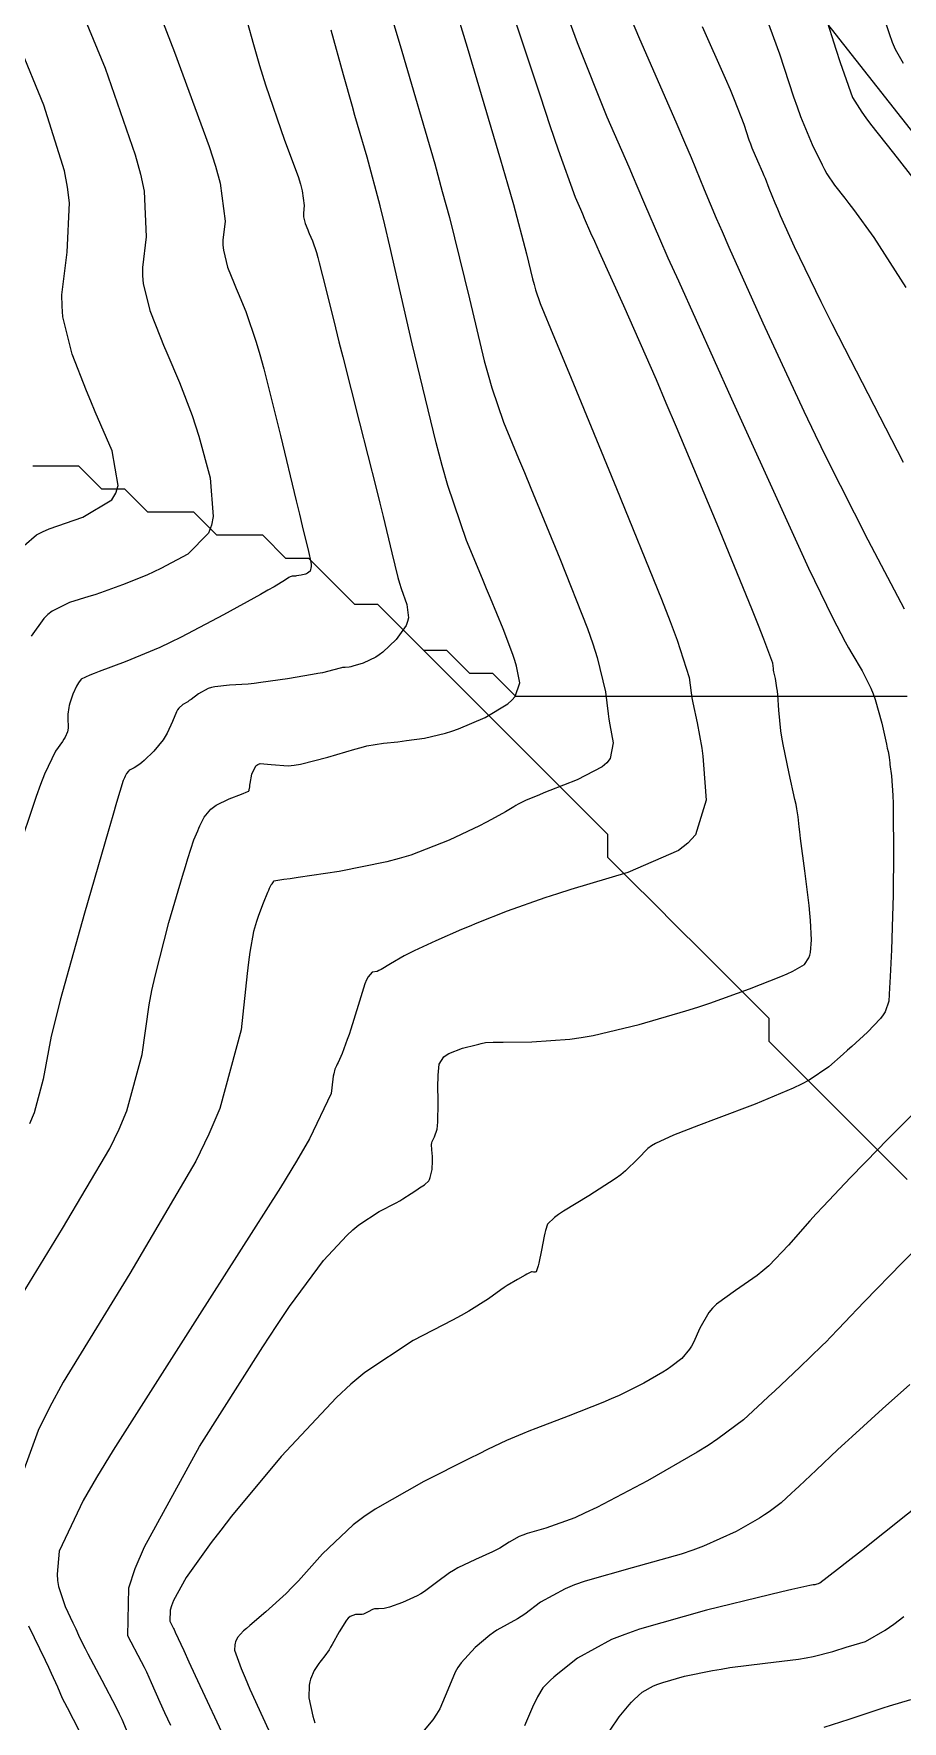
# Model space of a CAD drawing. Header units: metres. Extents: x 837117 to 838479, y 1189012 to 1191015.
# Drawn here: x 837786.1 to 837823.8, y 1189673.7 to 1189747 of the extents above; entities that cross this region are included whole.
import ezdxf

# ---------------------------------------------------------------- set-up
doc = ezdxf.new("R2010")
doc.units = ezdxf.units.M
doc.header["$LTSCALE"] = 0.3
for name, color, linetype in [('COTAS 10', 1, 'Continuous'), ('COTAS INT', 252, 'Continuous'), ('DRENAJE', 5, 'Continuous'), ('VIA2', 121, 'Continuous')]:
    doc.layers.add(name, color=color, linetype=linetype)

msp = doc.modelspace()

# ---------------------------------------------------------------- linework, layer by layer
at = {"layer": 'COTAS 10'}
for points in [[(837810.485, 1189751.325), (837812.338, 1189746.92), (837814.001, 1189743.103), (837814.337, 1189742.322), (837814.62, 1189741.662), (837815.191, 1189740.275), (837815.714, 1189739.019), (837815.967, 1189738.441), (837816.266, 1189737.763), (837817.735, 1189734.482), (837819.514, 1189730.643), (837820.008, 1189729.613), (837820.503, 1189728.597), (837822.297, 1189725.045), (837823.871, 1189722.058)], [(837785.249, 1189691.744), (837787.316, 1189695.124), (837789.365, 1189698.607), (837789.775, 1189699.453), (837790.115, 1189700.247), (837790.775, 1189702.688), (837791.083, 1189704.849), (837791.201, 1189705.467), (837791.334, 1189706.094), (837791.935, 1189708.431), (837792.524, 1189710.435), (837792.651, 1189710.853), (837792.761, 1189711.211), (837793.024, 1189712.009), (837793.189, 1189712.411), (837793.237, 1189712.519), (837793.286, 1189712.627), (837793.473, 1189713.004), (837793.756, 1189713.351), (837793.867, 1189713.439), (837793.992, 1189713.524), (837794.558, 1189713.801), (837795.086, 1189714.006), (837795.187, 1189714.045), (837795.269, 1189714.077), (837795.399, 1189714.129), (837795.403, 1189714.133), (837795.404, 1189714.137), (837795.406, 1189714.141), (837795.407, 1189714.142), (837795.41, 1189714.143), (837795.415, 1189714.15), (837795.416, 1189714.155), (837795.418, 1189714.161), (837795.424, 1189714.193), (837795.446, 1189714.321), (837795.456, 1189714.388), (837795.469, 1189714.468), (837795.532, 1189714.873), (837795.709, 1189715.236), (837795.794, 1189715.291), (837795.894, 1189715.326), (837796.385, 1189715.285), (837797.12, 1189715.231), (837797.375, 1189715.257), (837797.652, 1189715.301), (837798.836, 1189715.611), (837800.016, 1189715.962), (837800.289, 1189716.034), (837800.54, 1189716.093), (837801.256, 1189716.215), (837801.875, 1189716.278), (837802.064, 1189716.3), (837802.261, 1189716.326), (837803.039, 1189716.436), (837803.947, 1189716.65), (837804.227, 1189716.741), (837804.519, 1189716.845), (837805.674, 1189717.336), (837806.655, 1189717.92), (837806.838, 1189718.083), (837806.982, 1189718.247), (837807.179, 1189718.843), (837807.035, 1189719.567), (837806.963, 1189719.811), (837806.878, 1189720.074), (837806.458, 1189721.182), (837805.904, 1189722.519), (837805.735, 1189722.927), (837805.559, 1189723.351), (837804.864, 1189725.015), (837804.052, 1189727.403), (837803.802, 1189728.283), (837803.541, 1189729.258), (837802.508, 1189733.566), (837801.536, 1189737.808), (837801.313, 1189738.74), (837801.111, 1189739.567), (837800.549, 1189741.679), (837800.131, 1189743.096), (837800.019, 1189743.484), (837799.91, 1189743.871), (837799.528, 1189745.255), (837798.983, 1189747.185)], [(837824.475, 1189700.311), (837823.399, 1189699.24), (837823.085, 1189698.922), (837822.763, 1189698.595), (837821.542, 1189697.34), (837820.358, 1189696.092), (837820.061, 1189695.77), (837819.776, 1189695.457), (837818.854, 1189694.413), (837817.992, 1189693.514), (837817.745, 1189693.294), (837817.494, 1189693.085), (837816.556, 1189692.436), (837815.732, 1189691.839), (837815.553, 1189691.665), (837815.396, 1189691.486), (837815.003, 1189690.806), (837814.729, 1189690.173), (837814.645, 1189690.024), (837814.559, 1189689.887), (837814.22, 1189689.485), (837813.748, 1189689.122), (837813.577, 1189689.008), (837813.39, 1189688.889), (837812.57, 1189688.412), (837811.5, 1189687.88), (837811.155, 1189687.726), (837810.788, 1189687.568), (837809.288, 1189686.977), (837807.88, 1189686.444), (837807.572, 1189686.324), (837807.298, 1189686.216), (837806.605, 1189685.925), (837805.772, 1189685.523), (837805.41, 1189685.344), (837804.991, 1189685.136), (837803.007, 1189684.144), (837800.9, 1189682.942), (837800.404, 1189682.602), (837799.946, 1189682.259), (837798.608, 1189680.994), (837797.567, 1189679.825), (837797.296, 1189679.543), (837797.033, 1189679.279), (837796.145, 1189678.474), (837795.447, 1189677.886), (837795.304, 1189677.758), (837795.182, 1189677.645), (837794.92, 1189677.365), (837794.826, 1189677.17), (837794.809, 1189677.11), (837794.796, 1189677.049), (837794.784, 1189676.808), (837795.068, 1189676.017), (837795.242, 1189675.608), (837795.458, 1189675.117), (837796.58, 1189672.659)], [(837820.408, 1189673.463), (837821.484, 1189673.817), (837822.664, 1189674.209), (837822.961, 1189674.304), (837823.247, 1189674.392), (837824.174, 1189674.661)]]:
    msp.add_lwpolyline(points, dxfattribs=at)
at = {"layer": 'COTAS INT'}
for points in [[(837803.333, 1189751.578), (837804.893, 1189746.448), (837806.347, 1189741.56), (837806.649, 1189740.52), (837806.906, 1189739.615), (837807.472, 1189737.48), (837807.734, 1189736.386), (837807.801, 1189736.139), (837807.864, 1189735.916), (837808.07, 1189735.31), (837808.693, 1189733.806), (837809.019, 1189733.017), (837809.412, 1189732.066), (837811.387, 1189727.284), (837813.336, 1189722.473), (837813.713, 1189721.504), (837814.019, 1189720.691), (837814.535, 1189719.065), (837814.623, 1189718.397), (837814.659, 1189718.188), (837814.699, 1189717.969), (837814.887, 1189717.093), (837815.081, 1189716.004), (837815.125, 1189715.651), (837815.166, 1189715.277), (837815.278, 1189713.739), (837814.809, 1189712.233), (837814.483, 1189711.878), (837814.072, 1189711.55), (837811.879, 1189710.59), (837809.402, 1189709.857), (837808.812, 1189709.671), (837808.263, 1189709.493), (837806.625, 1189708.914), (837805.318, 1189708.396), (837804.978, 1189708.257), (837804.647, 1189708.119), (837803.53, 1189707.635), (837802.586, 1189707.193), (837802.364, 1189707.081), (837802.16, 1189706.974), (837801.566, 1189706.626), (837801.15, 1189706.377), (837801.058, 1189706.333), (837800.977, 1189706.299), (837800.768, 1189706.265), (837800.587, 1189706.066), (837800.523, 1189705.928), (837800.453, 1189705.753), (837800.151, 1189704.824), (837799.838, 1189703.794), (837799.76, 1189703.557), (837799.687, 1189703.341), (837799.458, 1189702.734), (837799.287, 1189702.343), (837799.251, 1189702.263), (837799.219, 1189702.196), (837799.145, 1189702.055), (837799.095, 1189701.855), (837799.078, 1189701.75), (837799.061, 1189701.624), (837798.989, 1189700.989), (837798.047, 1189699.022), (837797.481, 1189698.055), (837796.783, 1189696.906), (837793.158, 1189691.231), (837789.508, 1189685.502), (837788.794, 1189684.318), (837788.208, 1189683.309), (837787.164, 1189681.117), (837787.079, 1189680.106), (837787.098, 1189679.841), (837787.136, 1189679.582), (837787.426, 1189678.703), (837787.766, 1189678.004), (837787.835, 1189677.858), (837787.893, 1189677.734), (837788.015, 1189677.459), (837788.201, 1189677.077), (837788.299, 1189676.885), (837788.419, 1189676.655), (837789.021, 1189675.514), (837789.643, 1189674.316), (837789.775, 1189674.051), (837789.889, 1189673.814), (837790.154, 1189673.197)], [(837800.635, 1189751.037), (837802.053, 1189746.28), (837803.482, 1189741.384), (837803.814, 1189740.184), (837804.119, 1189739.051), (837804.99, 1189735.523), (837805.638, 1189732.822), (837805.801, 1189732.211), (837805.958, 1189731.66), (837806.467, 1189730.163), (837807.126, 1189728.578), (837807.377, 1189727.972), (837807.658, 1189727.293), (837808.923, 1189724.233), (837810.114, 1189721.196), (837810.35, 1189720.53), (837810.544, 1189719.94), (837810.904, 1189718.444), (837811.012, 1189717.497), (837811.047, 1189717.254), (837811.085, 1189717.019), (837811.239, 1189716.237), (837811.102, 1189715.545), (837810.956, 1189715.367), (837810.763, 1189715.194), (837809.673, 1189714.617), (837808.483, 1189714.153), (837808.227, 1189714.052), (837808.002, 1189713.962), (837807.455, 1189713.733), (837807.11, 1189713.564), (837807.013, 1189713.51), (837806.914, 1189713.455), (837806.553, 1189713.231), (837805.957, 1189712.895), (837805.71, 1189712.768), (837805.429, 1189712.627), (837804.117, 1189711.998), (837802.445, 1189711.35), (837801.936, 1189711.198), (837801.407, 1189711.057), (837799.33, 1189710.647), (837797.551, 1189710.379), (837797.211, 1189710.328), (837796.936, 1189710.286), (837796.493, 1189710.221), (837796.477, 1189710.21), (837796.472, 1189710.204), (837796.466, 1189710.196), (837796.442, 1189710.154), (837796.413, 1189710.105), (837796.404, 1189710.092), (837796.395, 1189710.08), (837796.361, 1189710.04), (837796.289, 1189709.898), (837796.256, 1189709.822), (837796.218, 1189709.73), (837796.034, 1189709.266), (837795.835, 1189708.73), (837795.787, 1189708.594), (837795.742, 1189708.462), (837795.606, 1189708.03), (837795.454, 1189707.133), (837795.4, 1189706.708), (837795.34, 1189706.207), (837795.077, 1189703.76), (837794.153, 1189700.346), (837793.677, 1189699.235), (837793.104, 1189698.051), (837790.237, 1189693.178), (837787.344, 1189688.448), (837786.755, 1189687.355), (837786.258, 1189686.356), (837785.227, 1189683.53)], [(837790.609, 1189750.284), (837792.182, 1189746.232), (837793.684, 1189742.138), (837793.954, 1189741.282), (837794.161, 1189740.547), (837794.382, 1189738.895), (837794.281, 1189738.063), (837794.285, 1189737.844), (837794.302, 1189737.631), (837794.481, 1189736.902), (837794.767, 1189736.181), (837794.852, 1189735.973), (837794.94, 1189735.762), (837795.282, 1189734.966), (837795.73, 1189733.642), (837795.886, 1189733.097), (837796.055, 1189732.475), (837796.782, 1189729.586), (837797.466, 1189726.748), (837797.608, 1189726.158), (837797.731, 1189725.654), (837798.006, 1189724.542), (837798.103, 1189724.073), (837798.114, 1189723.974), (837798.117, 1189723.889), (837798.071, 1189723.693), (837797.954, 1189723.599), (837797.913, 1189723.578), (837797.868, 1189723.56), (837797.675, 1189723.511), (837797.485, 1189723.483), (837797.442, 1189723.478), (837797.402, 1189723.473), (837797.295, 1189723.465), (837797.202, 1189723.441), (837797.172, 1189723.427), (837797.139, 1189723.409), (837797.005, 1189723.315), (837796.503, 1189723.011), (837796.238, 1189722.86), (837795.919, 1189722.679), (837794.313, 1189721.787), (837792.465, 1189720.818), (837791.993, 1189720.589), (837791.539, 1189720.378), (837790.043, 1189719.756), (837788.909, 1189719.329), (837788.682, 1189719.24), (837788.494, 1189719.163), (837788.129, 1189718.991), (837788.002, 1189718.836), (837787.964, 1189718.771), (837787.924, 1189718.695), (837787.767, 1189718.34), (837787.633, 1189717.952), (837787.606, 1189717.855), (837787.585, 1189717.763), (837787.549, 1189717.471), (837787.548, 1189717.245), (837787.549, 1189717.196), (837787.551, 1189717.152), (837787.562, 1189717.039), (837787.566, 1189716.942), (837787.563, 1189716.908), (837787.559, 1189716.871), (837787.529, 1189716.713), (837787.426, 1189716.474), (837787.375, 1189716.386), (837787.315, 1189716.289), (837787.016, 1189715.861), (837786.536, 1189714.871), (837786.36, 1189714.42), (837786.167, 1189713.892), (837785.316, 1189711.347)], [(837794.512, 1189750.518), (837795.604, 1189746.571), (837795.876, 1189745.655), (837796.135, 1189744.815), (837796.964, 1189742.42), (837797.547, 1189740.83), (837797.652, 1189740.498), (837797.732, 1189740.212), (837797.818, 1189739.571), (837797.779, 1189739.248), (837797.78, 1189739.163), (837797.787, 1189739.08), (837797.856, 1189738.797), (837797.967, 1189738.517), (837798.001, 1189738.436), (837798.035, 1189738.354), (837798.167, 1189738.045), (837798.342, 1189737.531), (837798.402, 1189737.319), (837798.468, 1189737.078), (837798.75, 1189735.955), (837799.168, 1189734.26), (837799.32, 1189733.658), (837799.487, 1189732.998), (837800.22, 1189730.131), (837800.943, 1189727.292), (837801.104, 1189726.648), (837801.248, 1189726.067), (837801.624, 1189724.481), (837801.884, 1189723.419), (837801.954, 1189723.168), (837802.023, 1189722.934), (837802.266, 1189722.246), (837802.341, 1189721.665), (837802.304, 1189721.5), (837802.243, 1189721.333), (837801.812, 1189720.714), (837801.231, 1189720.173), (837801.074, 1189720.055), (837800.919, 1189719.951), (837800.374, 1189719.69), (837799.931, 1189719.556), (837799.84, 1189719.533), (837799.762, 1189719.515), (837799.598, 1189719.499), (837799.477, 1189719.497), (837799.427, 1189719.488), (837799.37, 1189719.475), (837799.107, 1189719.397), (837798.609, 1189719.276), (837798.404, 1189719.236), (837798.17, 1189719.193), (837797.085, 1189719.011), (837795.924, 1189718.846), (837795.642, 1189718.814), (837795.378, 1189718.786), (837794.568, 1189718.735), (837793.937, 1189718.669), (837793.786, 1189718.632), (837793.645, 1189718.587), (837793.222, 1189718.358), (837792.9, 1189718.117), (837792.823, 1189718.065), (837792.752, 1189718.018), (837792.538, 1189717.901), (837792.361, 1189717.74), (837792.313, 1189717.665), (837792.264, 1189717.577), (837792.092, 1189717.152), (837791.863, 1189716.645), (837791.779, 1189716.505), (837791.686, 1189716.367), (837791.276, 1189715.87), (837790.859, 1189715.458), (837790.762, 1189715.372), (837790.674, 1189715.3), (837790.42, 1189715.141), (837790.248, 1189715.056), (837790.209, 1189715.03), (837790.176, 1189715.003), (837790.089, 1189714.897), (837790.032, 1189714.782), (837790.002, 1189714.716), (837789.952, 1189714.593), (837789.663, 1189713.634), (837789.499, 1189713.073), (837789.297, 1189712.384), (837788.264, 1189708.831), (837787.214, 1189705.056), (837787.003, 1189704.226), (837786.826, 1189703.491), (837786.474, 1189701.615), (837786.077, 1189700.149), (837785.873, 1189699.671)], [(837792.019, 1189673.535), (837791.766, 1189674.084), (837791.559, 1189674.54), (837791.182, 1189675.399), (837790.974, 1189675.859), (837790.872, 1189676.063), (837790.751, 1189676.3), (837790.156, 1189677.435), (837790.195, 1189679.518), (837790.474, 1189680.353), (837790.87, 1189681.301), (837793.268, 1189685.655), (837796.013, 1189689.989), (837796.628, 1189690.923), (837797.18, 1189691.742), (837798.649, 1189693.741), (837799.665, 1189694.827), (837799.932, 1189695.07), (837800.192, 1189695.289), (837801.077, 1189695.874), (837801.803, 1189696.25), (837801.963, 1189696.337), (837802.104, 1189696.417), (837802.465, 1189696.645), (837802.702, 1189696.812), (837802.766, 1189696.855), (837802.828, 1189696.895), (837803.045, 1189697.025), (837803.223, 1189697.198), (837803.261, 1189697.266), (837803.293, 1189697.343), (837803.369, 1189697.693), (837803.393, 1189698.07), (837803.393, 1189698.164), (837803.391, 1189698.254), (837803.358, 1189698.541), (837803.345, 1189698.785), (837803.355, 1189698.848), (837803.371, 1189698.908), (837803.479, 1189699.107), (837803.592, 1189699.444), (837803.611, 1189699.592), (837803.625, 1189699.763), (837803.634, 1189700.578), (837803.626, 1189701.426), (837803.63, 1189701.618), (837803.637, 1189701.792), (837803.684, 1189702.268), (837803.878, 1189702.59), (837803.977, 1189702.668), (837804.097, 1189702.74), (837804.694, 1189702.959), (837805.288, 1189703.112), (837805.405, 1189703.142), (837805.502, 1189703.168), (837805.683, 1189703.216), (837806.021, 1189703.228), (837806.218, 1189703.23), (837806.459, 1189703.232), (837807.703, 1189703.236), (837809.351, 1189703.352), (837809.848, 1189703.425), (837810.362, 1189703.516), (837812.366, 1189703.989), (837814.389, 1189704.584), (837814.916, 1189704.752), (837815.429, 1189704.92), (837817.159, 1189705.536), (837818.522, 1189706.078), (837818.802, 1189706.2), (837819.04, 1189706.309), (837819.551, 1189706.599), (837819.742, 1189706.891), (837819.779, 1189707.001), (837819.809, 1189707.123), (837819.857, 1189707.67), (837819.814, 1189708.513), (837819.786, 1189708.823), (837819.75, 1189709.165), (837819.563, 1189710.674), (837819.377, 1189712.081), (837819.342, 1189712.358), (837819.314, 1189712.587), (837819.273, 1189713.009), (837819.217, 1189713.363), (837819.179, 1189713.549), (837819.131, 1189713.774), (837818.88, 1189714.904), (837818.619, 1189716.164), (837818.566, 1189716.47), (837818.521, 1189716.757), (837818.429, 1189717.643), (837818.383, 1189718.32), (837818.368, 1189718.477), (837818.351, 1189718.62), (837818.284, 1189719.024), (837818.221, 1189719.319), (837818.208, 1189719.392), (837818.196, 1189719.462), (837818.166, 1189719.686), (837817.785, 1189720.736), (837817.551, 1189721.326), (837817.262, 1189722.046), (837815.754, 1189725.729), (837813.993, 1189729.939), (837813.545, 1189730.992), (837813.114, 1189731.995), (837811.698, 1189735.21), (837810.642, 1189737.554), (837810.438, 1189738.008), (837810.272, 1189738.378), (837809.992, 1189739.012), (837809.913, 1189739.203), (837809.874, 1189739.294), (837809.828, 1189739.402), (837809.598, 1189739.929), (837808.867, 1189741.975), (837808.505, 1189743.042), (837808.073, 1189744.324), (837805.934, 1189750.76)], [(837787.673, 1189749.163), (837789.164, 1189745.546), (837790.474, 1189741.78), (837790.697, 1189740.941), (837790.86, 1189740.191), (837790.946, 1189738.219), (837790.783, 1189736.878), (837790.789, 1189736.526), (837790.818, 1189736.182), (837791.105, 1189735.007), (837791.566, 1189733.846), (837791.704, 1189733.511), (837791.846, 1189733.17), (837792.396, 1189731.887), (837792.952, 1189730.447), (837793.097, 1189730.006), (837793.24, 1189729.547), (837793.726, 1189727.739), (837793.859, 1189726.059), (837793.78, 1189725.68), (837793.65, 1189725.339), (837792.76, 1189724.422), (837791.584, 1189723.809), (837791.274, 1189723.661), (837790.97, 1189723.521), (837789.927, 1189723.093), (837788.965, 1189722.751), (837788.711, 1189722.665), (837788.463, 1189722.583), (837787.614, 1189722.32), (837786.864, 1189721.953), (837786.679, 1189721.805), (837786.503, 1189721.637), (837785.949, 1189720.866)], [(837817.46, 1189748.894), (837818.461, 1189746.163), (837819.07, 1189744.297), (837819.227, 1189743.854), (837819.378, 1189743.443), (837819.88, 1189742.223), (837820.313, 1189741.338), (837820.422, 1189741.138), (837820.525, 1189740.957), (837820.857, 1189740.465), (837821.3, 1189739.895), (837821.474, 1189739.664), (837821.671, 1189739.401), (837822.566, 1189738.189), (837823.954, 1189736.008)], [(837820.015, 1189749.223), (837820.913, 1189746.373), (837821.102, 1189745.791), (837821.265, 1189745.299), (837821.637, 1189744.272), (837822.033, 1189743.634), (837822.211, 1189743.387), (837822.418, 1189743.11), (837823.414, 1189741.855), (837825.126, 1189739.656)], [(837823.842, 1189745.738), (837823.5, 1189746.355), (837823.375, 1189746.662), (837823.238, 1189747.029), (837822.637, 1189748.847)], [(837809.267, 1189747.759), (837809.676, 1189746.65), (837810.968, 1189743.424), (837811.914, 1189741.252), (837812.106, 1189740.808), (837812.266, 1189740.433), (837812.591, 1189739.644), (837813.247, 1189738.135), (837813.617, 1189737.305), (837814.068, 1189736.297), (837816.375, 1189731.169), (837818.775, 1189725.883), (837819.284, 1189724.776), (837819.726, 1189723.824), (837820.76, 1189721.67), (837821.32, 1189720.619), (837821.463, 1189720.362), (837821.599, 1189720.118), (837822.048, 1189719.36), (837822.43, 1189718.607), (837822.525, 1189718.366), (837822.615, 1189718.112), (837822.901, 1189717.08), (837823.107, 1189716.171), (837823.145, 1189715.994), (837823.177, 1189715.85), (837823.225, 1189715.602), (837823.239, 1189715.457), (837823.249, 1189715.379), (837823.261, 1189715.284), (837823.324, 1189714.803), (837823.387, 1189713.937), (837823.398, 1189713.599), (837823.406, 1189713.219), (837823.415, 1189711.493), (837823.395, 1189709.621), (837823.386, 1189709.149), (837823.375, 1189708.697), (837823.321, 1189707.231), (837823.263, 1189706.076), (837823.25, 1189705.821), (837823.239, 1189705.593), (837823.206, 1189705.003), (837823.049, 1189704.549), (837822.959, 1189704.407), (837822.849, 1189704.258), (837822.281, 1189703.661), (837821.598, 1189703.038), (837821.416, 1189702.873), (837821.235, 1189702.711), (837820.607, 1189702.151), (837819.744, 1189701.575), (837819.417, 1189701.403), (837819.05, 1189701.226), (837817.406, 1189700.539), (837815.708, 1189699.893), (837814.937, 1189699.6), (837813.852, 1189699.187), (837813.074, 1189698.825), (837812.898, 1189698.716), (837812.738, 1189698.602), (837812.303, 1189698.162), (837811.778, 1189697.632), (837811.562, 1189697.463), (837811.316, 1189697.284), (837810.173, 1189696.553), (837809.08, 1189695.88), (837808.867, 1189695.737), (837808.691, 1189695.612), (837808.378, 1189695.317), (837808.301, 1189695.039), (837808.274, 1189694.926), (837808.245, 1189694.796), (837808.12, 1189694.195), (837808, 1189693.622), (837807.974, 1189693.51), (837807.95, 1189693.418), (837807.89, 1189693.255), (837807.847, 1189693.233), (837807.834, 1189693.23), (837807.821, 1189693.228), (837807.77, 1189693.233), (837807.719, 1189693.241), (837807.694, 1189693.241), (837807.654, 1189693.23), (837807.543, 1189693.172), (837807.487, 1189693.141), (837807.419, 1189693.104), (837807.08, 1189692.916), (837806.635, 1189692.648), (837806.501, 1189692.56), (837806.362, 1189692.467), (837805.819, 1189692.08), (837804.967, 1189691.542), (837804.633, 1189691.353), (837804.257, 1189691.148), (837802.543, 1189690.261), (837800.452, 1189688.88), (837799.839, 1189688.363), (837799.21, 1189687.788), (837796.811, 1189685.225), (837794.66, 1189682.627), (837794.187, 1189682.03), (837793.767, 1189681.487), (837792.693, 1189679.966), (837792.139, 1189678.962), (837792.048, 1189678.743), (837791.984, 1189678.55), (837791.974, 1189678.07), (837792.112, 1189677.808), (837792.14, 1189677.753), (837792.163, 1189677.706), (837792.211, 1189677.6), (837792.58, 1189676.796), (837792.805, 1189676.309), (837793.084, 1189675.708), (837794.536, 1189672.582)], [(837815.108, 1189747.347), (837816.108, 1189745.105), (837816.317, 1189744.616), (837816.498, 1189744.184), (837816.908, 1189743.102), (837817.133, 1189742.428), (837817.197, 1189742.254), (837817.261, 1189742.085), (837817.5, 1189741.522), (837817.725, 1189741.017), (837817.781, 1189740.885), (837817.834, 1189740.757), (837818.001, 1189740.324), (837818.259, 1189739.688), (837818.37, 1189739.431), (837818.497, 1189739.139), (837819.096, 1189737.796), (837820.253, 1189735.403), (837820.732, 1189734.45), (837821.28, 1189733.37), (837823.833, 1189728.42)], [(837785.643, 1189724.798), (837786.185, 1189725.26), (837786.439, 1189725.392), (837786.739, 1189725.526), (837788.199, 1189726.027), (837789.461, 1189726.781), (837789.636, 1189727.075), (837789.736, 1189727.406), (837789.466, 1189728.909), (837788.735, 1189730.615), (837788.544, 1189731.073), (837788.358, 1189731.526), (837787.729, 1189733.112), (837787.333, 1189734.733), (837787.294, 1189735.207), (837787.285, 1189735.694), (837787.51, 1189737.544), (837787.615, 1189739.695), (837787.531, 1189740.37), (837787.398, 1189741.081), (837786.508, 1189743.938), (837785.449, 1189746.507)], [(837825.497, 1189695.373), (837823.792, 1189693.634), (837822.157, 1189691.96), (837821.831, 1189691.623), (837821.559, 1189691.341), (837821.032, 1189690.777), (837820.669, 1189690.395), (837820.5, 1189690.227), (837820.302, 1189690.032), (837819.339, 1189689.105), (837818.261, 1189688.082), (837817.989, 1189687.827), (837817.73, 1189687.585), (837816.891, 1189686.813), (837815.789, 1189685.987), (837815.363, 1189685.71), (837814.884, 1189685.413), (837812.721, 1189684.168), (837810.522, 1189683.013), (837810.021, 1189682.773), (837809.567, 1189682.567), (837808.317, 1189682.109), (837807.497, 1189681.875), (837807.314, 1189681.81), (837807.151, 1189681.745), (837806.721, 1189681.507), (837806.312, 1189681.246), (837806.161, 1189681.165), (837805.995, 1189681.082), (837805.258, 1189680.751), (837804.487, 1189680.383), (837804.298, 1189680.275), (837804.12, 1189680.166), (837803.565, 1189679.75), (837803.044, 1189679.354), (837802.887, 1189679.257), (837802.725, 1189679.166), (837802.091, 1189678.88), (837801.522, 1189678.685), (837801.4, 1189678.651), (837801.294, 1189678.626), (837801.038, 1189678.607), (837800.874, 1189678.61), (837800.826, 1189678.598), (837800.777, 1189678.582), (837800.587, 1189678.48), (837800.383, 1189678.379), (837800.325, 1189678.364), (837800.267, 1189678.354), (837800.049, 1189678.363), (837799.804, 1189678.274), (837799.728, 1189678.202), (837799.648, 1189678.11), (837799.332, 1189677.605), (837799.03, 1189677.058), (837798.959, 1189676.938), (837798.894, 1189676.832), (837798.709, 1189676.566), (837798.548, 1189676.362), (837798.499, 1189676.296), (837798.447, 1189676.225), (837798.247, 1189675.934), (837798.082, 1189675.555), (837798.054, 1189675.43), (837798.033, 1189675.295), (837798.019, 1189674.734), (837798.186, 1189673.937), (837798.279, 1189673.653)], [(837824.123, 1189688.356), (837822.942, 1189687.296), (837821.626, 1189686.1), (837821.303, 1189685.804), (837820.999, 1189685.523), (837820.052, 1189684.633), (837819.315, 1189683.934), (837819.144, 1189683.772), (837818.987, 1189683.625), (837818.536, 1189683.208), (837818.017, 1189682.819), (837817.816, 1189682.689), (837817.591, 1189682.549), (837816.573, 1189681.963), (837815.163, 1189681.327), (837814.691, 1189681.155), (837814.184, 1189680.986), (837812.058, 1189680.392), (837810.015, 1189679.809), (837809.56, 1189679.646), (837809.152, 1189679.483), (837808.081, 1189678.89), (837807.396, 1189678.38), (837807.233, 1189678.269), (837807.081, 1189678.171), (837806.625, 1189677.925), (837806.18, 1189677.674), (837806.035, 1189677.572), (837805.879, 1189677.456), (837805.237, 1189676.92), (837804.626, 1189676.258), (837804.491, 1189676.063), (837804.37, 1189675.862), (837804.054, 1189675.094), (837803.704, 1189674.266), (837803.561, 1189674.028), (837803.399, 1189673.787), (837802.648, 1189672.883)], [(837825.017, 1189683.511), (837822.021, 1189681.132), (837821.446, 1189680.677), (837820.98, 1189680.31), (837820.218, 1189679.722), (837820.169, 1189679.708), (837820.139, 1189679.698), (837820.077, 1189679.678), (837819.993, 1189679.656), (837819.963, 1189679.651), (837819.93, 1189679.645), (837819.786, 1189679.627), (837818.997, 1189679.452), (837818.557, 1189679.347), (837818.021, 1189679.218), (837815.284, 1189678.548), (837812.38, 1189677.725), (837811.738, 1189677.499), (837811.166, 1189677.274), (837809.688, 1189676.468), (837808.836, 1189675.783), (837808.659, 1189675.633), (837808.508, 1189675.502), (837808.175, 1189675.174), (837807.953, 1189674.79), (837807.871, 1189674.624), (837807.781, 1189674.431), (837807.383, 1189673.517)], [(837811.103, 1189673.336), (837811.492, 1189673.91), (837811.924, 1189674.432), (837812.035, 1189674.554), (837812.143, 1189674.667), (837812.501, 1189674.993), (837812.988, 1189675.258), (837813.176, 1189675.332), (837813.387, 1189675.406), (837814.342, 1189675.677), (837815.552, 1189675.929), (837815.924, 1189675.992), (837816.311, 1189676.051), (837817.844, 1189676.241), (837819.29, 1189676.422), (837819.623, 1189676.476), (837819.927, 1189676.531), (837820.781, 1189676.747), (837821.401, 1189676.954), (837821.558, 1189677.003), (837821.708, 1189677.05), (837822.196, 1189677.191), (837823.048, 1189677.681), (837823.427, 1189677.947), (837823.869, 1189678.27)], [(837785.832, 1189677.87), (837786.554, 1189676.383), (837786.702, 1189676.073), (837786.827, 1189675.807), (837787.089, 1189675.213), (837787.305, 1189674.732), (837787.4, 1189674.538), (837787.511, 1189674.318), (837788.042, 1189673.302)]]:
    msp.add_lwpolyline(points, dxfattribs=at)
at = {"layer": 'DRENAJE'}
for points in [[(837803.013, 1189720.247, 0), (837802.013, 1189721.246, 0), (837801.014, 1189722.246, 0), (837800.014, 1189722.246, 0), (837799.015, 1189723.246, 0), (837798.015, 1189724.245, 0), (837797.015, 1189724.245, 0), (837796.016, 1189725.245, 0), (837795.016, 1189725.245, 0), (837794.016, 1189725.245, 0), (837793.017, 1189726.245, 0), (837792.017, 1189726.245, 0), (837791.017, 1189726.245, 0), (837790.018, 1189727.244, 0), (837789.018, 1189727.244, 0), (837788.018, 1189728.244, 0), (837787.019, 1189728.244, 0), (837786.019, 1189728.244, 0)], [(837824.006, 1189697.255, 0), (837823.006, 1189698.254, 0), (837822.007, 1189699.254, 0), (837821.007, 1189700.254, 0), (837820.007, 1189701.253, 0), (837819.008, 1189702.253, 0), (837818.008, 1189703.253, 0), (837818.008, 1189704.252, 0), (837817.008, 1189705.252, 0), (837816.009, 1189706.252, 0), (837815.009, 1189707.251, 0), (837814.009, 1189708.251, 0), (837813.01, 1189709.251, 0), (837812.01, 1189710.25, 0), (837811.01, 1189711.25, 0), (837811.01, 1189712.25, 0), (837810.011, 1189713.249, 0), (837809.011, 1189714.249, 0), (837808.011, 1189715.249, 0), (837807.012, 1189716.248, 0), (837806.012, 1189717.248, 0), (837805.012, 1189718.247, 0), (837804.013, 1189719.247, 0), (837803.013, 1189720.247, 0)], [(837808.011, 1189718.247, 0), (837807.012, 1189718.247, 0), (837806.012, 1189719.247, 0), (837805.012, 1189719.247, 0), (837804.013, 1189720.247, 0), (837803.013, 1189720.247, 0)], [(837824.006, 1189718.247, 0), (837823.006, 1189718.247, 0), (837822.007, 1189718.247, 0), (837821.007, 1189718.247, 0), (837820.007, 1189718.247, 0), (837819.008, 1189718.247, 0), (837818.008, 1189718.247, 0), (837817.008, 1189718.247, 0), (837816.009, 1189718.247, 0), (837815.009, 1189718.247, 0), (837814.009, 1189718.247, 0), (837813.01, 1189718.247, 0), (837812.01, 1189718.247, 0), (837811.01, 1189718.247, 0), (837810.011, 1189718.247, 0), (837809.011, 1189718.247, 0), (837808.011, 1189718.247, 0)]]:
    msp.add_polyline3d(points, dxfattribs=at)
at = {"layer": 'VIA2'}
msp.add_line((837864.948, 1189691.003), (837766.844, 1189815.771), dxfattribs=at)

doc.saveas('drawing.dxf')
